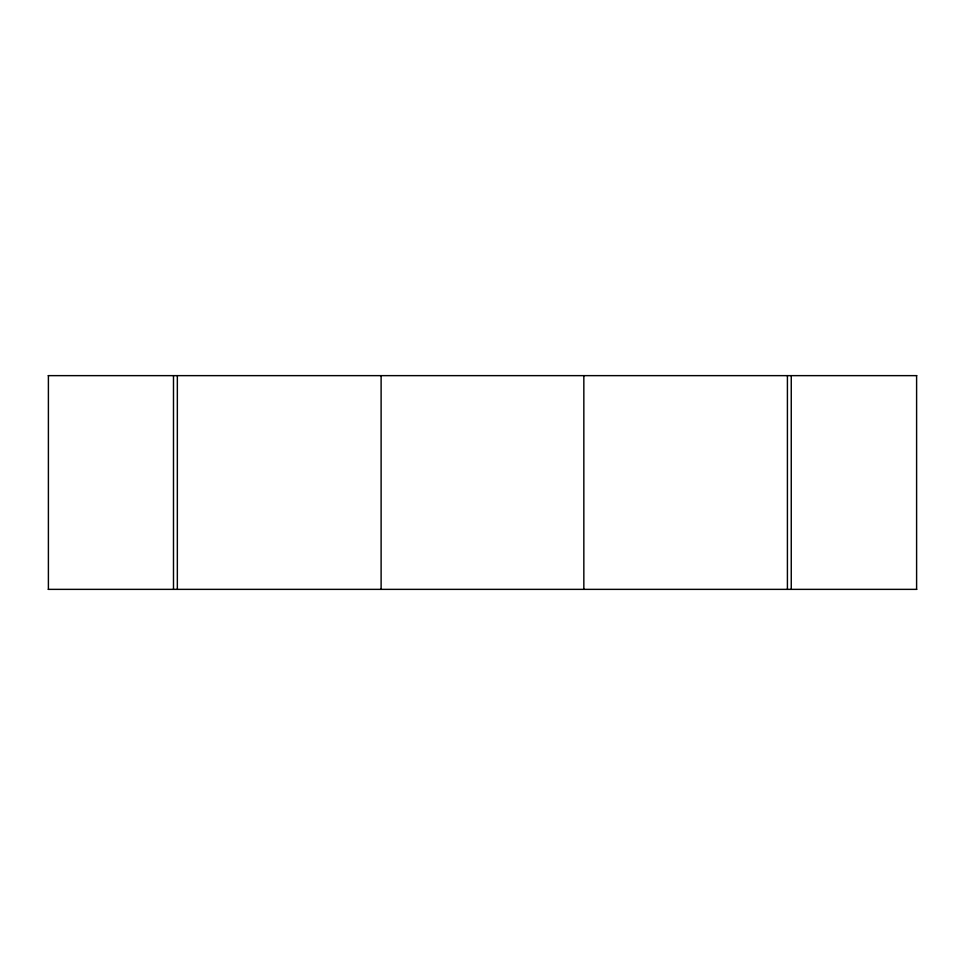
<?xml version="1.0" encoding="UTF-8"?>
<svg xmlns="http://www.w3.org/2000/svg" width="965" height="965" viewBox="0 0 965 965"><rect width="100%" height="100%" fill="white"/><g stroke="black" fill="none" stroke-linecap="round" stroke-linejoin="round"><path stroke-width="1.45" d="M48.25 375.638L916.75 375.638M48.25 589.362L916.75 589.362M916.605 375.638L916.605 589.362M791.252 375.638L791.252 589.362M787.416 375.638L787.416 589.362M583.837 375.638L583.837 589.362M381.115 375.638L381.115 589.362M177.343 375.638L177.343 589.362M173.495 375.638L173.495 589.362M48.395 375.638L48.395 589.362"/></g></svg>
